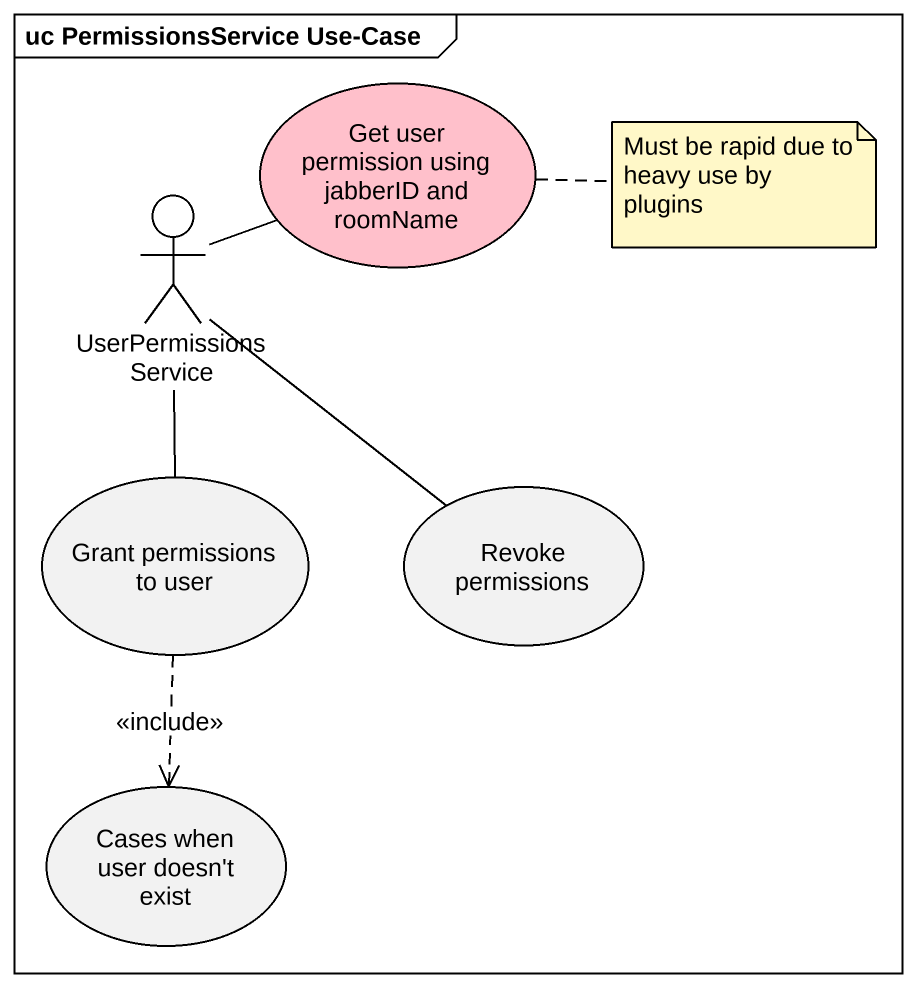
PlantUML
@startuml
mainframe uc PermissionsService Use-Case
usecase "Get user permission using jabberID and roomName" as Get_user_permission_using #FFC0CB
actor UserPermissionsService
usecase "Grant permissions to user" as Grant_permissions_to_user
usecase "Revoke permissions" as Revoke_permissions
usecase "Cases when user doesn't exist" as Cases_when_user_doesn_t
UserPermissionsService -right- Get_user_permission_using
UserPermissionsService -- Grant_permissions_to_user
UserPermissionsService -- Revoke_permissions
Grant_permissions_to_user ..> Cases_when_user_doesn_t : <<include>>
note right of Get_user_permission_using : Must be rapid due to heavy use by plugins
@enduml
